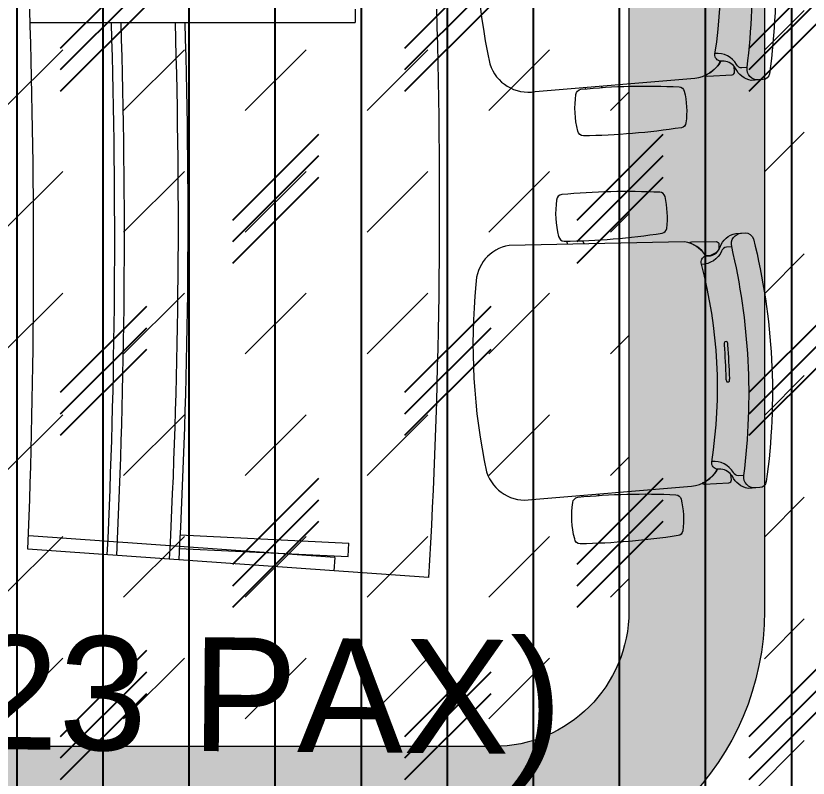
# Model space of a CAD drawing. Header units: millimetres. Extents: x 2335845 to 2509607, y 289014 to 361737.
# Drawn here: x 2356493 to 2357954, y 329743 to 331150 of the extents above; entities that cross this region are included whole.
import ezdxf

# ---------------------------------------------------------------- set-up
doc = ezdxf.new("R2010")
doc.units = ezdxf.units.MM
for name, color, linetype, lineweight in [('AI-FURN', 7, 'Continuous', 20), ('TOA-FC-GYPSUM', 250, 'Continuous', 5), ('TOA-FL-CPT-3', 8, 'Continuous', 5)]:
    doc.layers.add(name, color=color, linetype=linetype, lineweight=lineweight)
doc.layers.add('TEXT', color=250, linetype='Continuous')
doc.styles.add('ARIAL', font='arial.ttf')

# ---------------------------------------------------------------- blocks, each defined once
blk = doc.blocks.new('CHAIR - STEELCASE - LETSB')
at = {"color": 24, "lineweight": 9}
for points in [[(-369.7, 257.7, -0.089353), (-369.7, 316.7, -0.334929), (-360.7, 325, -0.034973), (-179.6, 330.4, -0.382328), (-169.8, 320.9, -0.10237), (-169.8, 253.5, -0.318036), (-179.6, 244.3, -0.036857), (-360.8, 249.5, -0.333729)], [(-369.7, -242.2, 0.089353), (-369.7, -301.1, 0.334929), (-360.7, -309.4, 0.034973), (-179.6, -314.8, 0.382328), (-169.8, -305.4, 0.10237), (-169.8, -237.9, 0.318036), (-179.6, -228.8, 0.036857), (-360.7, -233.9, 0.333729)]]:
    blk.add_lwpolyline(points, format="xyb", close=True, dxfattribs=at)
blk.add_lwpolyline([(-513.5, 241.7, 0.34479), (-528.5, 230.1, 0.096497), (-528.2, -218.5, 0.361045), (-515.8, -228.9), (-494.1, -229.1, 0.246071), (-466.3, -205.4, -0.226994), (-446.1, -191.1), (-439.9, -191, 0.417254), (-429.7, -177.1, -0.104406), (-430, 188.5, 0.398452), (-439.2, 203.5, -0.367565), (-466.2, 218, 0.274839), (-496.7, 241.7)], format="xyb", close=True)
for points in [[(-507.6, -229.1, 0.46809), (-487.6, -205.2, -0.090711), (-487.6, 217.9, 0.462177), (-507.1, 241.7, -100.177069)], [(-487.6, 217.3), (-478, 217.2, -0.321496), (-468.6, 210.4, 0.282757), (-430, 188, -1.025051)], [(-487.6, -205.2), (-478, -205.1, 0.321496), (-468.6, -198.3, -0.282757), (-430, -175.9, 1.025051)]]:
    blk.add_lwpolyline(points, format="xyb", dxfattribs=at)
blk.add_lwpolyline([(-95, -228.5), (-390.3, -219.7, -0.232948), (-439.9, -191, 0.417374), (-429.7, -177.1, -0.10441), (-430, 188.5, 0.39834), (-439.2, 203.5, -0.21659), (-401.4, 231.2), (-77.6, 241.7, -0.366213), (-12.8, 173.3, -0.077985), (-14.2, -173.2, -0.376278), (-95, -228.5)], format="xyb")
at = {"color": 8, "lineweight": 5}
for points in [[(-215.9, 237.2), (-213.8, 243.3)], [(-183.7, 244.2), (-185.7, 238.2)], [(-218.5, -224.8), (-217.4, -227.7)], [(-187.7, -228.5), (-188.6, -225.7)]]:
    blk.add_lwpolyline(points, dxfattribs=at)
blk.add_lwpolyline([(-463.6, 213.4, 0.188155), (-445.3, 203.4), (-439.2, 203.5, -0.15219), (-410.1, 228.9, 0.211085), (-413.9, 230.4), (-459.5, 228.7, 0.414214), (-464.3, 223.4)], format="xyb", close=True, dxfattribs=at)
for points in [[(-471.1, -25, -0.007805), (-471.1, 37.1, -0.087218), (-470, 42.7, -0.229267), (-469.3, 43.4), (-465.8, 43.4, -0.210582), (-464.1, 37.7, 0.008162), (-464.2, -24.4, -0.166545), (-465.4, -30.6, -0.375811), (-465.9, -30.7), (-469.2, -30.7, -0.246214), (-470.7, -28.4, 0.024513), (-471.1, -25, -1.199362)], [(-446.1, -191.1), (-439.9, -191, 0.15219), (-409.9, -215.2, -0.211085), (-413.6, -216.9), (-459.2, -216.9, -0.414214), (-464.3, -211.8), (-463.9, -201.8)]]:
    blk.add_lwpolyline(points, format="xyb", dxfattribs=at)
blk = doc.blocks.new('25 PAX')
blk.add_line((2310884.8, -124705.2), (2310146, -124757.6))
at = {"color": 8, "lineweight": 9}
for p, q in [((2310711.7, -124742.6), (2310710, -124717.6)), ((2310711.7, -124742.6), (2310147.8, -124782.5)), ((2310424.9, -124759.1), (2310736.5, -124744)), ((2310736.5, -124744), (2310737.7, -124769)), ((2310426.1, -124784.1), (2310737.7, -124769)), ((2310149.2, -125729.2), (2310749.2, -125729.2)), ((2310749.2, -125754.2), (2310749.2, -125729.2))]:
    blk.add_line(p, q, dxfattribs=at)
blk.add_ellipse((2309249.6, -125754), major_axis=(-153.4, -4501.8), ratio=0.366051, start_param=1.583226, end_param=1.818389)
for centre, major_axis, ratio, start_param, end_param in [((2309249, -125738.6), (-125.8, -3706.4), 0.28297, 1.582933, 1.851157), ((2309249, -125738.9), (-126.4, -3718.4), 0.286884, 1.583157, 1.850839), ((2309249, -125740.8), (-130.1, -3785.5), 0.308155, 1.584435, 1.849157), ((2309249, -125741.1), (-130.8, -3797.7), 0.311901, 1.58467, 1.84887)]:
    blk.add_ellipse(centre, major_axis=major_axis, ratio=ratio, start_param=start_param, end_param=end_param, dxfattribs=at)
at = {"extrusion": (0, 0, -1)}
blk.add_ellipse((2309249.4, -125747.7), major_axis=(-119, -3647.8), ratio=0.246486, start_param=4.429484, end_param=4.70614, dxfattribs=at)
at = {"layer": 'AI-FURN', "rotation": 176.9568252561133}
for p in [(2310968.5, -125072.5), (2310974.4, -125825.2)]:
    blk.add_blockref('CHAIR - STEELCASE - LETSB', p, dxfattribs=at)

msp = doc.modelspace()

# ---------------------------------------------------------------- hatches: boundary and pattern name
at = {"layer": 'TOA-FC-GYPSUM'}
h = msp.add_hatch(dxfattribs=at)
h.set_pattern_fill('DASH', color=252, scale=50, angle=45)
h.set_pattern_definition([(45, (89870.88, 24146.98), (0, 224.506403), [158.75, -158.75])])
edge = h.paths.add_edge_path(flags=16)
edge.add_line((2357873.601, 338378.374), (2357873.601, 329901.843))
edge.add_arc((2357373.601, 329901.843), 500, 270, 360, ccw=False)
edge.add_line((2357373.601, 329401.843), (2353894.887, 329401.843))
edge.add_arc((2353894.887, 329901.843), 500, 180, 270, ccw=False)
edge.add_line((2353394.887, 329901.843), (2353394.887, 338269.83))
edge.add_arc((2353922.333, 338310.151), 528.985, 103.936503, 184.371491, ccw=False)
edge.add_line((2353794.929, 338823.564), (2357373.601, 338823.564))
edge.add_arc((2357370.988, 338317.255), 506.316, 6.933234, 89.704278, ccw=False)
h.paths.add_polyline_path([(2358923.415, 328501.842), (2352344.634, 328501.843), (2352359.511, 339746.11), (2358938.292, 340205.961)])
at = {"layer": 'TOA-FC-GYPSUM', "true_color": 0x642165}
h = msp.add_hatch(dxfattribs=at)
h.set_pattern_fill('DASH', color=219, scale=17, angle=45)
h.set_pattern_definition([(45, (8653.08, -15014.155), (0, 76.332177), [53.975, -53.975])])
edge = h.paths.add_edge_path(flags=16)
edge.add_line((2357373.601, 329801.843), (2353894.887, 329801.843))
edge.add_arc((2353894.887, 330051.843), 250, 180, 270, ccw=False)
edge.add_line((2353644.887, 330051.843), (2353644.887, 338424.564))
edge.add_arc((2353894.887, 338424.564), 250, 90, 180, ccw=False)
edge.add_line((2353894.887, 338674.564), (2357373.601, 338674.564))
edge.add_arc((2357373.601, 338424.564), 250, 0, 90, ccw=False)
edge.add_line((2357623.601, 338424.564), (2357623.601, 330051.843))
edge.add_arc((2357373.601, 330051.843), 250, 270, 360, ccw=False)
edge = h.paths.add_edge_path()
edge.add_line((2357373.601, 329551.843), (2353894.887, 329551.843))
edge.add_arc((2353894.887, 330051.843), 500, 180, 270, ccw=False)
edge.add_line((2353394.887, 330051.843), (2353394.887, 338424.564))
edge.add_arc((2353894.887, 338424.564), 500, 90, 180, ccw=False)
edge.add_line((2353894.887, 338924.564), (2357373.601, 338924.564))
edge.add_arc((2357373.601, 338424.564), 500, 0, 90, ccw=False)
edge.add_line((2357873.601, 338424.564), (2357873.601, 330051.843))
edge.add_arc((2357373.601, 330051.843), 500, 270, 360, ccw=False)
at = {"layer": 'TOA-FC-GYPSUM'}
h = msp.add_hatch(dxfattribs=at)
h.set_pattern_fill('DASH', color=252, scale=50, angle=45)
h.set_pattern_definition([(45, (13069.08, -8478.74), (0, 224.506403), [158.75, -158.75])])
edge = h.paths.add_edge_path()
edge.add_line((2357373.601, 329801.843), (2353894.887, 329801.843))
edge.add_arc((2353894.887, 330051.843), 250, 180, 270, ccw=False)
edge.add_line((2353644.887, 330051.843), (2353644.887, 338424.564))
edge.add_arc((2353894.887, 338424.564), 250, 90, 180, ccw=False)
edge.add_line((2353894.887, 338674.564), (2357373.601, 338674.564))
edge.add_arc((2357373.601, 338424.564), 250, 0, 90, ccw=False)
edge.add_line((2357623.601, 338424.564), (2357623.601, 330051.843))
edge.add_arc((2357373.601, 330051.843), 250, 270, 360, ccw=False)
at = {"layer": 'TOA-FL-CPT-3', "lineweight": -3}
h = msp.add_hatch(dxfattribs=at)
h.set_pattern_fill('CORK', color=2, scale=50, angle=270)
h.set_pattern_definition([(270, (90021.14, 24146.98), (158.75, -3e-14), []), (45, (89941.76, 24067.6), (-317.50014, 317.50014), [224.5065, -224.5065]), (45, (89941.76, 24027.9), (-317.50014, 317.50014), [224.5065, -224.5065]), (45, (89941.76, 23988.23), (-317.50014, 317.50014), [224.5065, -224.5065])])
h.paths.add_polyline_path([(2358923.855, 328501.844), (2352344.634, 328501.844), (2352344.634, 339949.059), (2358923.855, 340408.911), (2358923.855, 340020.077), (2359024.231, 340020.077), (2359024.226, 339119.907), (2358924.226, 339119.907), (2358923.855, 329600.06), (2359023.581, 329602.014), (2359023.855, 328701.844), (2358923.855, 328701.844)])

# ---------------------------------------------------------------- linework, layer by layer
at = {"layer": 'TOA-FC-GYPSUM', "elevation": 0, "flags": 128}
for points in [[(2357373.601, 329551.843), (2353894.887, 329551.843, -0.41421356), (2353394.887, 330051.843), (2353394.887, 338424.564, -0.41421356), (2353894.887, 338924.564), (2357373.601, 338924.564, -0.41421356), (2357873.601, 338424.564), (2357873.601, 330051.843, -0.41421356)], [(2357373.601, 329801.843), (2353894.887, 329801.843, -0.41421356), (2353644.887, 330051.843), (2353644.887, 338424.564, -0.41421356), (2353894.887, 338674.564), (2357373.601, 338674.564, -0.41421356), (2357623.601, 338424.564), (2357623.601, 330051.843, -0.41421356)]]:
    msp.add_lwpolyline(points, format="xyb", close=True, dxfattribs=at)

# ---------------------------------------------------------------- block references
at = {"layer": 'AI-FURN', "xscale": -1, "rotation": 180}
msp.add_blockref('25 PAX', (46369.276, 205408.127), dxfattribs=at)

# ---------------------------------------------------------------- texts
at = {"layer": 'TEXT', "insert": (2353540.649, 329469.323, 0), "char_height": 210, "width": 4604.67563, "attachment_point": 7, "rotation": 359.496137, "style": 'ARIAL'}
msp.add_mtext('\\pxqc;BOARD ROOM (23 PAX)\\P11900 x 6300', dxfattribs=at)

doc.saveas('drawing.dxf')
